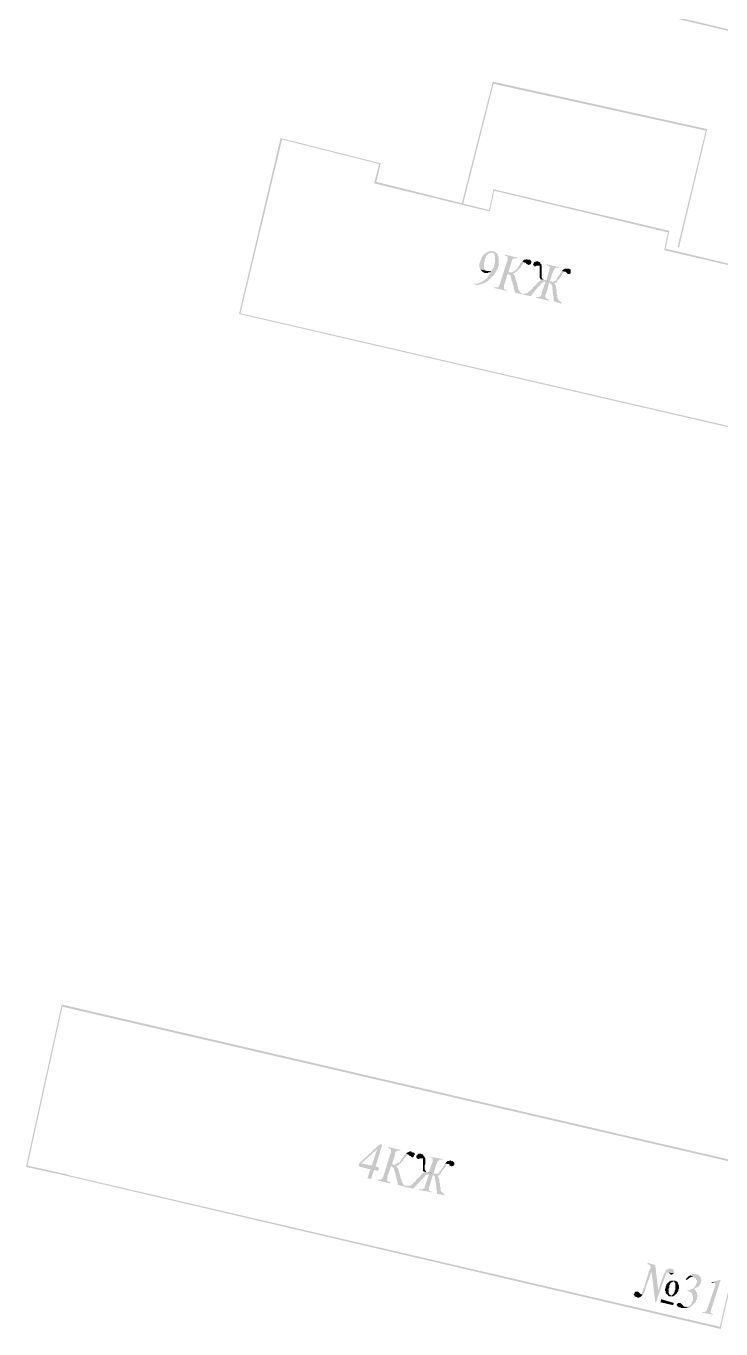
# Model space of a CAD drawing. Extents: x 243 to 885, y -99 to 1005.
# Drawn here: x 431.9 to 484.3, y -93.4 to 4.8 of the extents above; entities that cross this region are included whole.
import ezdxf

# ---------------------------------------------------------------- set-up
doc = ezdxf.new("R2010")
doc.units = 0
doc.header["$MEASUREMENT"] = 0
doc.layers.add('PDF _Сплошная заливка', color=7, linetype='Continuous')

msp = doc.modelspace()

# ---------------------------------------------------------------- hatches: boundary and pattern name
at = {"layer": 'PDF _Сплошная заливка', "linetype": 'ByBlock', "transparency": 33554559}
for points in [[(456.368, 103.596), (456.312, 103.652), (455.696, 100.46), (455.64, 98.781), (456.815, 96.149), (463.478, 81.087), (465.662, 80.583), (466.894, 85.791), (461.575, 87.022), (462.807, 91.838), (468.91, 90.382), (466.502, 80.471), (460.175, 53.204), (450.488, 12.554), (464.15, 9.362), (499.873, 0.907), (503.624, -5.98), (489.235, -2.676), (490.41, 2.923), (490.298, 2.923), (489.123, -2.732), (503.848, -6.091), (499.929, 1.019), (464.206, 9.474), (450.6, 12.666), (460.287, 53.204), (466.614, 80.471), (469.022, 90.438), (462.695, 92.006), (461.463, 86.91), (466.782, 85.679), (465.606, 80.695), (463.59, 81.199), (456.871, 96.205), (455.696, 98.781), (455.808, 100.46)], [(464.766, -8.611), (464.878, -8.611), (467.174, 0.46), (483.187, -3.068), (481.06, -11.859), (481.172, -11.859), (483.299, -2.956), (467.118, 0.627)], [(467.118, -12.139), (466.894, -12.139), (466.838, -12.195), (466.782, -12.195), (467.062, -12.251), (467.118, -12.307), (467.174, -12.307), (467.23, -12.363), (467.23, -12.419), (467.286, -12.475), (467.286, -12.531), (467.286, -12.642), (467.286, -12.698), (467.286, -12.81), (467.286, -12.922), (467.286, -12.978), (467.286, -13.034), (467.23, -13.146), (467.23, -13.202), (467.23, -13.258), (467.174, -13.314), (467.174, -13.426), (467.118, -13.482), (467.062, -13.594), (467.006, -13.594), (466.95, -13.65), (466.838, -13.65), (466.782, -13.65), (467.006, -13.706), (467.006, -13.762), (466.95, -13.818), (466.894, -13.874), (466.838, -13.986), (466.782, -14.042), (466.726, -14.098), (466.726, -14.154), (466.67, -14.21), (466.614, -14.266), (466.558, -14.266), (466.502, -14.322), (466.446, -14.378), (466.334, -14.434), (466.278, -14.49), (466.222, -14.49), (466.166, -14.546), (466.11, -14.546), (466.054, -14.602), (465.942, -14.602), (465.886, -14.602), (465.83, -14.602), (465.774, -14.602), (465.662, -14.602), (465.662, -14.658), (465.774, -14.658), (465.83, -14.658), (465.886, -14.714), (465.998, -14.714), (466.054, -14.714), (466.11, -14.658), (466.166, -14.658), (466.222, -14.658), (466.334, -14.602), (466.39, -14.602), (466.446, -14.546), (466.558, -14.546), (466.614, -14.49), (466.67, -14.434), (466.726, -14.434), (466.782, -14.378), (466.838, -14.322), (466.894, -14.266), (466.95, -14.21), (467.006, -14.154), (467.062, -14.098), (467.118, -14.042), (467.174, -13.986), (467.23, -13.93), (467.286, -13.874), (467.286, -13.818), (467.342, -13.706), (467.398, -13.65), (467.398, -13.594), (467.454, -13.538), (467.51, -13.426), (467.51, -13.37), (467.51, -13.314), (467.566, -13.258), (467.566, -13.146), (467.566, -13.09), (467.566, -13.034), (467.566, -12.922), (467.566, -12.866), (467.566, -12.81), (467.566, -12.754), (467.566, -12.642), (467.566, -12.587), (467.51, -12.531), (467.51, -12.419), (467.454, -12.363), (467.398, -12.307), (467.342, -12.307), (467.342, -12.251), (467.286, -12.195), (467.23, -12.195)], [(466.782, -12.195), (466.726, -12.251), (466.67, -12.251), (466.614, -12.307), (466.502, -12.363), (466.446, -12.419), (466.39, -12.475), (466.334, -12.587), (466.278, -12.642), (466.278, -12.698), (466.222, -12.754), (466.222, -12.81), (466.166, -12.922), (466.166, -12.978), (466.11, -13.09), (466.11, -13.146), (466.11, -13.202), (466.11, -13.314), (466.11, -13.37), (466.166, -13.426), (466.166, -13.482), (466.166, -13.538), (466.67, -13.65), (466.614, -13.65), (466.558, -13.594), (466.558, -13.538), (466.502, -13.482), (466.446, -13.426), (466.446, -13.37), (466.446, -13.314), (466.446, -13.258), (466.446, -13.202), (466.446, -13.146), (466.446, -13.034), (466.502, -12.978), (466.502, -12.866), (466.502, -12.81), (466.502, -12.754), (466.558, -12.698), (466.614, -12.587), (466.614, -12.531), (466.67, -12.475), (466.726, -12.419), (466.782, -12.363), (466.894, -12.307), (466.95, -12.307), (467.006, -12.251), (467.062, -12.251)], [(468.966, -12.642), (468.014, -12.419), (468.014, -12.475), (468.126, -12.531), (468.182, -12.531), (468.238, -12.587), (468.238, -12.642), (468.238, -12.698), (468.238, -12.754), (468.238, -12.866), (468.182, -12.978), (467.678, -14.546), (467.678, -14.602), (467.622, -14.714), (467.622, -14.77), (467.566, -14.826), (467.51, -14.882), (467.454, -14.882), (467.398, -14.882), (467.342, -14.882), (467.23, -14.882), (467.23, -14.938), (468.182, -15.162), (468.182, -15.106), (468.07, -15.05), (468.014, -15.05), (467.958, -14.994), (467.958, -14.938), (467.958, -14.882), (467.958, -14.826), (467.958, -14.714), (468.014, -14.602), (468.238, -13.874), (468.742, -13.93), (468.686, -13.93), (468.686, -13.874), (468.63, -13.874), (468.686, -13.818), (468.294, -13.706), (468.518, -13.034), (468.518, -12.978), (468.574, -12.866), (468.574, -12.81), (468.63, -12.754), (468.686, -12.698), (468.742, -12.698), (468.798, -12.698), (468.854, -12.698), (468.966, -12.698)], [(469.805, -12.81), (469.749, -12.81), (469.693, -12.754), (469.638, -12.81), (469.582, -12.81), (469.47, -12.81), (469.414, -12.866), (469.358, -12.922), (469.526, -13.034), (469.582, -13.034), (469.638, -13.09), (469.693, -13.146), (469.749, -13.146), (469.805, -13.202), (469.861, -13.202), (469.917, -13.146), (469.973, -13.146), (470.029, -13.034), (470.029, -12.978), (470.029, -12.922), (469.973, -12.866), (469.917, -12.81)], [(466.782, -13.65), (466.67, -13.65), (466.166, -13.538), (466.222, -13.594), (466.278, -13.65), (466.334, -13.706), (466.39, -13.762), (466.446, -13.762), (466.502, -13.818), (466.558, -13.818), (466.67, -13.818), (466.726, -13.818), (466.782, -13.762), (466.838, -13.762), (466.95, -13.762), (467.006, -13.706)], [(469.358, -12.922), (469.302, -12.978), (469.246, -13.034), (469.19, -13.09), (469.134, -13.202), (469.078, -13.258), (469.022, -13.37), (469.022, -13.426), (468.966, -13.482), (468.91, -13.482), (468.91, -13.538), (468.854, -13.594), (468.798, -13.65), (468.742, -13.65), (468.686, -13.706), (468.574, -13.762), (468.518, -13.762), (468.462, -13.762), (468.35, -13.762), (468.294, -13.706), (468.686, -13.818), (468.742, -13.818), (468.798, -13.762), (468.854, -13.706), (468.91, -13.706), (468.966, -13.65), (469.022, -13.594), (469.078, -13.482), (469.19, -13.426), (469.246, -13.37), (469.246, -13.314), (469.302, -13.202), (469.358, -13.146), (469.414, -13.09), (469.414, -13.034), (469.47, -13.034), (469.526, -13.034)], [(472.325, -13.65), (472.325, -13.706), (472.269, -13.762), (472.213, -13.818), (472.157, -13.93), (472.101, -13.986), (472.045, -14.098), (471.989, -14.154), (471.933, -14.266), (471.933, -14.322), (471.877, -14.322), (471.877, -14.378), (471.765, -14.434), (471.709, -14.434), (471.653, -14.49), (471.597, -14.49), (471.541, -14.434), (470.701, -14.266), (470.757, -14.378), (470.701, -14.378), (470.645, -14.434), (470.589, -14.434), (470.533, -14.49), (470.477, -14.602), (470.421, -14.602), (470.365, -14.714), (470.309, -14.77), (470.197, -14.826), (470.141, -14.938), (470.085, -14.994), (470.029, -15.05), (469.973, -15.106), (469.917, -15.162), (469.861, -15.218), (469.805, -15.218), (469.749, -15.274), (469.693, -15.33), (469.638, -15.33), (469.582, -15.33), (469.47, -15.386), (469.414, -15.386), (469.414, -15.442), (469.973, -15.554), (470.477, -14.938), (470.533, -14.882), (470.645, -14.77), (470.701, -14.714), (470.757, -14.658), (470.813, -14.602), (470.813, -14.546), (470.869, -14.546), (470.925, -14.49), (470.981, -14.49), (471.037, -14.49), (471.429, -14.546), (471.821, -14.658), (471.765, -14.602), (471.821, -14.546), (471.877, -14.546), (471.933, -14.49), (471.989, -14.434), (471.989, -14.378), (472.045, -14.322), (472.101, -14.266), (472.157, -14.21), (472.213, -14.098), (472.269, -14.042), (472.269, -13.986), (472.325, -13.93), (472.381, -13.818), (472.437, -13.762), (472.493, -13.706), (472.549, -13.706)], [(470.533, -12.922), (470.365, -12.922), (470.309, -12.978), (470.253, -12.978), (470.197, -13.034), (470.197, -13.09), (470.141, -13.146), (470.197, -13.202), (470.197, -13.258), (470.253, -13.314), (470.309, -13.314), (470.365, -13.314), (470.421, -13.258), (470.477, -13.258), (470.533, -13.258), (470.589, -13.258), (470.813, -13.314), (470.813, -13.258), (470.813, -13.202), (470.757, -13.146), (470.701, -13.09), (470.701, -13.034), (470.645, -12.978), (470.589, -12.978)], [(470.813, -13.314), (470.589, -13.258), (470.645, -13.258), (470.645, -14.154), (470.701, -14.21), (470.701, -14.266), (471.541, -14.434), (471.037, -14.322), (470.981, -14.322), (470.925, -14.322), (470.869, -14.266), (470.869, -14.21), (470.813, -14.154), (470.813, -14.098), (470.813, -14.042), (470.813, -13.986), (470.813, -13.93), (470.813, -13.818), (470.813, -13.706), (470.813, -13.65), (470.813, -13.538), (470.813, -13.482), (470.813, -13.37)], [(472.101, -13.37), (471.205, -13.146), (471.149, -13.202), (471.205, -13.202), (471.261, -13.258), (471.317, -13.258), (471.373, -13.314), (471.429, -13.37), (471.429, -13.426), (471.373, -13.482), (471.373, -13.538), (471.373, -13.65), (471.149, -14.378), (471.093, -14.378), (471.037, -14.322), (471.541, -14.434), (471.485, -14.434), (471.429, -14.434), (471.653, -13.706), (471.709, -13.594), (471.765, -13.538), (471.765, -13.482), (471.821, -13.426), (471.877, -13.426), (471.933, -13.37), (471.989, -13.426), (472.101, -13.426)], [(472.829, -13.482), (472.549, -13.482), (472.437, -13.538), (472.381, -13.594), (472.325, -13.65), (472.549, -13.706), (472.605, -13.706), (472.661, -13.762), (472.717, -13.818), (472.773, -13.874), (472.885, -13.874), (472.941, -13.874), (472.997, -13.818), (472.997, -13.762), (472.997, -13.706), (472.997, -13.65), (472.997, -13.594), (472.997, -13.538), (472.941, -13.538), (472.885, -13.482)], [(468.742, -13.93), (468.238, -13.874), (468.294, -13.874), (468.35, -13.93), (468.406, -13.986), (468.462, -13.986), (468.462, -14.042), (468.462, -14.098), (468.518, -14.154), (468.518, -14.266), (468.518, -14.322), (468.574, -14.434), (468.63, -14.546), (468.63, -14.602), (468.63, -14.714), (468.686, -14.77), (468.686, -14.882), (468.686, -14.938), (468.742, -15.05), (468.742, -15.106), (468.742, -15.162), (468.798, -15.218), (468.798, -15.274), (469.358, -15.442), (469.358, -15.33), (469.246, -15.33), (469.19, -15.274), (469.19, -15.218), (469.134, -15.162), (469.078, -15.106), (469.078, -15.05), (469.022, -14.994), (469.022, -14.938), (469.022, -14.826), (468.966, -14.77), (468.966, -14.714), (468.966, -14.602), (468.91, -14.49), (468.91, -14.434), (468.854, -14.322), (468.854, -14.21), (468.798, -14.154), (468.798, -14.042), (468.742, -13.986)], [(471.429, -14.546), (471.037, -14.49), (471.093, -14.49), (470.813, -15.274), (470.813, -15.33), (470.813, -15.386), (470.757, -15.498), (470.701, -15.554), (470.645, -15.554), (470.645, -15.61), (470.589, -15.61), (470.477, -15.61), (470.421, -15.61), (470.365, -15.666), (471.317, -15.89), (471.317, -15.778), (471.261, -15.778), (471.149, -15.722), (471.093, -15.666), (471.093, -15.61), (471.093, -15.554), (471.093, -15.442), (471.149, -15.33), (471.373, -14.546)], [(471.821, -14.658), (471.429, -14.546), (471.429, -14.602), (471.541, -14.602), (471.541, -14.658), (471.541, -14.714), (471.597, -14.77), (471.653, -15.386), (471.653, -15.498), (471.709, -15.61), (471.709, -15.722), (471.709, -15.778), (471.709, -15.834), (471.709, -15.89), (471.709, -15.946), (471.765, -15.946), (472.269, -16.114), (472.325, -16.002), (472.269, -16.002), (472.213, -15.946), (472.157, -15.89), (472.101, -15.89), (472.101, -15.834), (472.045, -15.778), (472.045, -15.722), (471.989, -15.666), (471.989, -15.554), (471.989, -15.498), (471.933, -15.386), (471.933, -15.274), (471.933, -15.162), (471.933, -15.05), (471.877, -14.994), (471.877, -14.938), (471.877, -14.826), (471.877, -14.77), (471.821, -14.714)], [(458.775, -79.552), (458.607, -79.496), (457.039, -80.952), (456.983, -81.176), (457.879, -81.4), (457.655, -82.072), (457.935, -82.128), (458.159, -81.456), (458.439, -81.512), (458.551, -81.288), (458.271, -81.176), (457.207, -80.952), (458.383, -79.888)], [(458.775, -79.552), (458.383, -79.888), (457.991, -81.12), (457.207, -80.952), (458.271, -81.176)], [(460.175, -79.944), (459.223, -79.72), (459.223, -79.776), (459.279, -79.832), (459.391, -79.832), (459.391, -79.888), (459.447, -79.888), (459.447, -79.944), (459.447, -80), (459.447, -80.056), (459.447, -80.168), (459.391, -80.224), (458.887, -81.848), (458.887, -81.904), (458.831, -82.016), (458.775, -82.072), (458.775, -82.128), (458.719, -82.128), (458.719, -82.184), (458.663, -82.184), (458.607, -82.184), (458.551, -82.184), (458.439, -82.184), (458.439, -82.24), (459.335, -82.464), (459.391, -82.408), (459.335, -82.352), (459.279, -82.352), (459.223, -82.296), (459.167, -82.296), (459.167, -82.24), (459.111, -82.24), (459.111, -82.184), (459.167, -82.128), (459.167, -82.016), (459.167, -81.904), (459.447, -81.176), (459.895, -81.232), (459.839, -81.176), (459.895, -81.12), (459.503, -81.008), (459.727, -80.336), (459.727, -80.28), (459.727, -80.168), (459.783, -80.112), (459.839, -80.056), (459.839, -80), (459.895, -80), (459.951, -80), (460.063, -80), (460.119, -80)], [(460.567, -80.224), (460.511, -80.28), (460.455, -80.336), (460.399, -80.392), (460.343, -80.504), (460.287, -80.56), (460.231, -80.616), (460.175, -80.728), (460.175, -80.784), (460.119, -80.784), (460.119, -80.84), (460.063, -80.896), (460.007, -80.896), (459.895, -80.952), (459.839, -81.008), (459.783, -81.008), (459.727, -81.064), (459.671, -81.064), (459.615, -81.064), (459.559, -81.008), (459.503, -81.008), (459.895, -81.12), (459.951, -81.12), (460.007, -81.064), (460.063, -81.008), (460.119, -80.952), (460.175, -80.952), (460.231, -80.84), (460.287, -80.784), (460.343, -80.728), (460.399, -80.616), (460.455, -80.56), (460.511, -80.504), (460.567, -80.448), (460.623, -80.392), (460.623, -80.336), (460.679, -80.336), (460.735, -80.28)], [(461.015, -80.112), (460.959, -80.056), (460.847, -80.056), (460.735, -80.112), (460.679, -80.112), (460.623, -80.168), (460.567, -80.224), (460.735, -80.28), (460.791, -80.336), (460.847, -80.392), (460.903, -80.392), (460.959, -80.448), (461.015, -80.504), (461.071, -80.504), (461.127, -80.448), (461.183, -80.392), (461.183, -80.336), (461.239, -80.28), (461.239, -80.224), (461.183, -80.168), (461.071, -80.112)], [(461.687, -80.224), (461.519, -80.224), (461.463, -80.28), (461.407, -80.336), (461.351, -80.392), (461.351, -80.448), (461.351, -80.504), (461.407, -80.56), (461.463, -80.616), (461.575, -80.616), (461.631, -80.56), (461.743, -80.56), (461.799, -80.56), (462.023, -80.56), (461.967, -80.504), (461.967, -80.448), (461.911, -80.392), (461.855, -80.336), (461.855, -80.28), (461.799, -80.28)], [(462.023, -80.56), (461.799, -80.56), (461.855, -80.56), (461.855, -81.512), (461.911, -81.568), (462.695, -81.736), (462.247, -81.624), (462.135, -81.624), (462.079, -81.568), (462.023, -81.512), (462.023, -81.456), (461.967, -81.4), (461.967, -81.344), (461.967, -81.288), (461.967, -81.232), (461.967, -81.12), (462.023, -81.008), (462.023, -80.952), (462.023, -80.84), (462.023, -80.784), (462.023, -80.672), (462.023, -80.616)], [(463.31, -80.616), (462.359, -80.448), (462.359, -80.504), (462.471, -80.504), (462.527, -80.56), (462.583, -80.616), (462.583, -80.672), (462.583, -80.784), (462.583, -80.84), (462.527, -80.952), (462.303, -81.624), (462.247, -81.624), (462.695, -81.736), (462.639, -81.736), (462.863, -81.008), (462.919, -80.896), (462.919, -80.84), (462.975, -80.784), (463.031, -80.728), (463.086, -80.672), (463.142, -80.672), (463.198, -80.672), (463.31, -80.728)], [(435.035, -81.792), (432.011, -81.12), (431.955, -81.232), (435.035, -81.904)], [(459.895, -81.232), (459.447, -81.176), (459.503, -81.176), (459.559, -81.232), (459.615, -81.288), (459.671, -81.344), (459.671, -81.4), (459.671, -81.456), (459.727, -81.568), (459.727, -81.624), (459.783, -81.736), (459.783, -81.848), (459.783, -81.904), (459.839, -81.96), (459.839, -82.072), (459.895, -82.184), (459.895, -82.24), (459.895, -82.296), (459.951, -82.408), (459.951, -82.464), (459.951, -82.52), (459.951, -82.576), (460.007, -82.576), (460.567, -82.744), (460.567, -82.632), (460.511, -82.632), (460.455, -82.632), (460.399, -82.576), (460.343, -82.52), (460.343, -82.464), (460.287, -82.408), (460.287, -82.352), (460.231, -82.352), (460.231, -82.296), (460.231, -82.184), (460.175, -82.128), (460.175, -82.072), (460.175, -82.016), (460.119, -81.904), (460.119, -81.792), (460.063, -81.736), (460.063, -81.624), (460.007, -81.512), (460.007, -81.456), (459.951, -81.344), (459.951, -81.288)], [(463.534, -80.952), (463.478, -81.008), (463.478, -81.064), (463.422, -81.12), (463.366, -81.232), (463.31, -81.288), (463.254, -81.4), (463.198, -81.456), (463.142, -81.568), (463.086, -81.568), (463.086, -81.624), (463.031, -81.68), (462.975, -81.736), (462.919, -81.736), (462.863, -81.736), (462.807, -81.736), (462.695, -81.736), (461.911, -81.568), (461.967, -81.624), (461.911, -81.68), (461.855, -81.68), (461.799, -81.736), (461.743, -81.792), (461.631, -81.904), (461.575, -82.016), (461.463, -82.072), (461.407, -82.128), (461.351, -82.184), (461.295, -82.296), (461.239, -82.352), (461.183, -82.352), (461.127, -82.408), (461.127, -82.464), (461.071, -82.52), (461.015, -82.52), (460.959, -82.576), (460.903, -82.632), (460.847, -82.632), (460.735, -82.632), (460.679, -82.632), (460.623, -82.632), (460.567, -82.744), (461.127, -82.856), (461.687, -82.24), (461.743, -82.184), (461.855, -82.072), (461.911, -82.016), (461.967, -81.96), (462.023, -81.904), (462.023, -81.848), (462.079, -81.792), (462.135, -81.792), (462.191, -81.792), (462.247, -81.792), (462.639, -81.848), (462.975, -81.96), (462.975, -81.904), (462.975, -81.848), (463.086, -81.848), (463.142, -81.792), (463.198, -81.736), (463.198, -81.68), (463.254, -81.624), (463.254, -81.568), (463.31, -81.512), (463.366, -81.4), (463.422, -81.344), (463.478, -81.288), (463.534, -81.176), (463.59, -81.12), (463.59, -81.064), (463.646, -81.008), (463.702, -81.008), (463.758, -81.008)], [(463.982, -80.784), (463.926, -80.728), (463.87, -80.728), (463.814, -80.784), (463.758, -80.784), (463.702, -80.784), (463.646, -80.84), (463.59, -80.896), (463.534, -80.952), (463.758, -81.008), (463.814, -81.008), (463.87, -81.064), (463.87, -81.12), (463.926, -81.12), (463.982, -81.176), (464.038, -81.176), (464.15, -81.12), (464.206, -81.064), (464.206, -81.008), (464.206, -80.952), (464.206, -80.896), (464.15, -80.84), (464.094, -80.784)], [(462.639, -81.848), (462.247, -81.792), (462.303, -81.792), (462.023, -82.576), (462.023, -82.632), (461.967, -82.688), (461.967, -82.8), (461.911, -82.856), (461.855, -82.856), (461.799, -82.912), (461.743, -82.912), (461.687, -82.912), (461.575, -82.856), (461.575, -82.968), (462.527, -83.136), (462.527, -83.08), (462.415, -83.08), (462.359, -83.024), (462.303, -83.024), (462.303, -82.968), (462.303, -82.912), (462.303, -82.8), (462.303, -82.744), (462.359, -82.632), (462.583, -81.848)], [(462.975, -81.96), (462.639, -81.848), (462.695, -81.904), (462.751, -81.96), (462.751, -82.016), (462.751, -82.072), (462.863, -82.688), (462.863, -82.8), (462.863, -82.912), (462.919, -83.024), (462.919, -83.08), (462.919, -83.136), (462.919, -83.192), (462.919, -83.248), (463.478, -83.36), (463.534, -83.304), (463.478, -83.304), (463.422, -83.248), (463.366, -83.192), (463.31, -83.136), (463.254, -83.136), (463.254, -83.08), (463.198, -83.024), (463.198, -82.968), (463.198, -82.856), (463.198, -82.8), (463.142, -82.688), (463.142, -82.576), (463.142, -82.464), (463.086, -82.352), (463.086, -82.296), (463.086, -82.184), (463.086, -82.128), (463.031, -82.128), (463.031, -82.072), (463.031, -82.016)], [(478.932, -89.015), (478.54, -90.303), (478.484, -90.359), (478.484, -90.471), (478.428, -90.582), (478.428, -90.638), (478.372, -90.694), (478.372, -90.75), (478.316, -90.806), (478.26, -90.806), (478.428, -90.862), (478.484, -90.806), (478.484, -90.75), (478.54, -90.694), (478.596, -90.582), (478.596, -90.526), (478.652, -90.415), (478.652, -90.303), (479.1, -89.127)], [(479.38, -88.623), (478.82, -88.455), (478.764, -88.567), (478.876, -88.567), (478.932, -88.623), (478.988, -88.623), (478.988, -88.679), (479.044, -88.735), (479.044, -88.791), (478.988, -88.847), (478.988, -88.903), (478.932, -89.015), (479.1, -89.127), (479.38, -91.422), (479.604, -90.526)], [(480.612, -88.903), (480.332, -88.903), (480.332, -88.959), (480.22, -88.959), (480.164, -89.015), (480.164, -89.071), (480.108, -89.183), (480.052, -89.239), (480.052, -89.295), (479.996, -89.351), (479.996, -89.407), (479.94, -89.519), (479.94, -89.575), (479.884, -89.687), (479.604, -90.526), (479.38, -91.422), (479.436, -91.422), (480.108, -89.519), (480.108, -89.463), (480.164, -89.407), (480.164, -89.295), (480.22, -89.239), (480.22, -89.183), (480.276, -89.183), (480.332, -89.183), (480.78, -89.239), (480.78, -89.183), (480.78, -89.127), (480.78, -89.071), (480.78, -89.015), (480.724, -88.959), (480.668, -88.903)], [(480.78, -89.239), (480.332, -89.183), (480.388, -89.183), (480.444, -89.239), (480.5, -89.295), (480.556, -89.351), (480.612, -89.351), (480.724, -89.295)], [(482.46, -89.295), (482.18, -89.295), (482.124, -89.351), (482.068, -89.351), (482.012, -89.407), (482.236, -89.519), (482.292, -89.519), (482.348, -89.575), (482.404, -89.631), (482.46, -89.631), (482.46, -89.743), (482.516, -89.743), (482.516, -89.799), (482.516, -89.911), (482.516, -89.967), (482.46, -90.023), (482.46, -90.079), (482.404, -90.191), (482.404, -90.247), (482.348, -90.303), (482.292, -90.359), (482.236, -90.415), (482.124, -90.415), (482.068, -90.471), (482.012, -90.471), (481.9, -90.526), (481.844, -90.526), (481.788, -90.526), (481.788, -90.582), (481.844, -90.582), (481.9, -90.582), (481.956, -90.638), (482.012, -90.638), (482.068, -90.694), (482.124, -90.75), (482.18, -90.806), (482.18, -90.862), (482.18, -90.918), (482.236, -90.974), (482.236, -91.086), (482.236, -91.142), (482.236, -91.198), (482.236, -91.31), (482.18, -91.366), (482.124, -91.422), (482.124, -91.534), (482.068, -91.59), (482.012, -91.646), (481.956, -91.702), (481.9, -91.702), (481.788, -91.758), (481.732, -91.758), (481.676, -91.758), (481.62, -91.758), (481.9, -91.87), (481.956, -91.814), (482.012, -91.814), (482.068, -91.758), (482.124, -91.702), (482.18, -91.646), (482.236, -91.59), (482.292, -91.534), (482.348, -91.478), (482.404, -91.422), (482.46, -91.366), (482.46, -91.254), (482.516, -91.198), (482.516, -91.142), (482.516, -91.086), (482.572, -90.974), (482.572, -90.918), (482.516, -90.862), (482.516, -90.75), (482.516, -90.694), (482.46, -90.638), (482.46, -90.582), (482.404, -90.526), (482.348, -90.471), (482.292, -90.415), (482.348, -90.415), (482.404, -90.359), (482.516, -90.303), (482.572, -90.303), (482.628, -90.247), (482.684, -90.191), (482.74, -90.135), (482.74, -90.079), (482.796, -90.023), (482.796, -89.967), (482.796, -89.911), (482.852, -89.855), (482.852, -89.743), (482.796, -89.687), (482.796, -89.631), (482.796, -89.575), (482.796, -89.519), (482.74, -89.463), (482.684, -89.463), (482.684, -89.407), (482.628, -89.351), (482.516, -89.351)], [(482.012, -89.407), (481.9, -89.463), (481.844, -89.519), (481.788, -89.575), (481.732, -89.631), (481.676, -89.687), (481.732, -89.743), (481.844, -89.687), (481.9, -89.631), (481.956, -89.575), (482.012, -89.575), (482.068, -89.519), (482.124, -89.519), (482.18, -89.519), (482.236, -89.519)], [(480.556, -89.799), (480.5, -89.855), (480.444, -89.855), (480.388, -89.911), (480.332, -89.967), (480.276, -90.023), (480.22, -90.079), (480.22, -90.135), (480.164, -90.247), (480.164, -90.359), (480.108, -90.415), (480.108, -90.526), (480.164, -90.582), (480.164, -90.638), (480.164, -90.694), (480.22, -90.806), (480.276, -90.862), (480.556, -90.918), (480.5, -90.862), (480.444, -90.862), (480.444, -90.806), (480.388, -90.694), (480.388, -90.638), (480.388, -90.526), (480.388, -90.471), (480.388, -90.415), (480.444, -90.303), (480.444, -90.247), (480.444, -90.135), (480.5, -90.079), (480.5, -90.023), (480.556, -89.967), (480.612, -89.911), (480.668, -89.911), (480.724, -89.855), (480.78, -89.855)], [(480.836, -89.799), (480.556, -89.799), (480.78, -89.855), (480.836, -89.911), (480.836, -89.967), (480.892, -90.023), (480.892, -90.079), (480.892, -90.191), (480.892, -90.247), (480.892, -90.359), (480.892, -90.415), (480.892, -90.471), (480.836, -90.582), (480.836, -90.638), (480.78, -90.75), (480.724, -90.806), (480.724, -90.862), (480.668, -90.862), (480.612, -90.918), (480.556, -90.918), (480.276, -90.862), (480.332, -90.862), (480.332, -90.918), (480.388, -90.974), (480.5, -90.974), (480.556, -90.974), (480.668, -90.974), (480.724, -90.974), (480.78, -90.918), (480.836, -90.918), (480.836, -90.862), (480.892, -90.862), (480.948, -90.806), (481.004, -90.75), (481.06, -90.638), (481.116, -90.582), (481.116, -90.526), (481.116, -90.471), (481.172, -90.359), (481.172, -90.303), (481.172, -90.247), (481.172, -90.135), (481.116, -90.079), (481.116, -90.023), (481.06, -89.967), (481.06, -89.911), (481.004, -89.855), (480.948, -89.855), (480.892, -89.799)], [(484.307, -89.743), (484.251, -89.743), (483.635, -89.911), (483.859, -89.967), (483.915, -90.023), (483.915, -90.135), (483.915, -90.191), (483.859, -90.247), (483.859, -90.359), (483.803, -90.471), (483.355, -91.814), (483.299, -91.87), (483.299, -91.982), (483.243, -92.038), (483.243, -92.094), (483.131, -92.15), (483.075, -92.15), (483.019, -92.15), (482.963, -92.15), (482.908, -92.206), (483.747, -92.374), (483.747, -92.318), (483.691, -92.318), (483.635, -92.262), (483.579, -92.262), (483.579, -92.206), (483.523, -92.15), (483.579, -92.094), (483.579, -91.982), (483.635, -91.87)], [(478.036, -90.638), (477.868, -90.638), (477.812, -90.694), (477.812, -90.75), (477.756, -90.806), (477.756, -90.862), (477.812, -90.918), (477.812, -90.974), (477.868, -90.974), (477.924, -91.03), (477.98, -91.03), (478.036, -91.086), (478.092, -91.086), (478.148, -91.086), (478.204, -91.03), (478.26, -91.03), (478.316, -90.974), (478.372, -90.918), (478.428, -90.862), (478.26, -90.806), (478.204, -90.75), (478.148, -90.694), (478.092, -90.638)], [(480.78, -91.478), (479.828, -91.198), (479.772, -91.422), (480.724, -91.646)], [(481.228, -91.478), (481.116, -91.478), (481.06, -91.534), (481.004, -91.59), (481.004, -91.646), (481.06, -91.702), (481.06, -91.758), (481.116, -91.758), (481.172, -91.814), (481.284, -91.814), (481.34, -91.87), (481.396, -91.87), (481.452, -91.87), (481.564, -91.87), (481.62, -91.87), (481.676, -91.87), (481.732, -91.87), (481.844, -91.87), (481.9, -91.87), (481.62, -91.758), (481.564, -91.758), (481.508, -91.702), (481.452, -91.646), (481.396, -91.59), (481.34, -91.534), (481.284, -91.478)]]:
    msp.add_hatch(color=256, dxfattribs=at).paths.add_polyline_path(points)
h = msp.add_hatch(color=256, dxfattribs=at)
h.paths.add_polyline_path([(488.451, -14.042), (488.787, -12.698), (495.786, -14.266), (492.706, -27.144), (448.081, -16.842), (451.216, -3.74), (458.551, -5.588), (458.159, -7.043), (466.894, -9.171), (467.23, -7.603), (480.332, -10.739), (480.052, -12.083)])
h.paths.add_polyline_path([(488.675, -12.587), (488.395, -13.93), (480.164, -11.971), (480.444, -10.627), (467.174, -7.491), (466.838, -9.059), (458.327, -6.931), (458.663, -5.532), (451.104, -3.628), (447.969, -16.898), (492.762, -27.256), (495.954, -14.21)], flags=0)
h = msp.add_hatch(color=256, dxfattribs=at)
h.paths.add_polyline_path([(487.051, -81.288), (484.251, -93.27), (432.011, -81.12), (434.643, -69.138)])
h.paths.add_polyline_path([(484.307, -93.438), (487.163, -81.176), (434.587, -68.97), (431.899, -81.176)], flags=0)

# ---------------------------------------------------------------- linework, layer by layer
at = {"layer": 'PDF _Сплошная заливка', "linetype": 'ByBlock', "lineweight": 18, "transparency": 33554559}
msp.add_solid([(483.635, -89.911), (483.635, -89.967), (483.859, -89.967)], dxfattribs=at)

doc.saveas('drawing.dxf')
